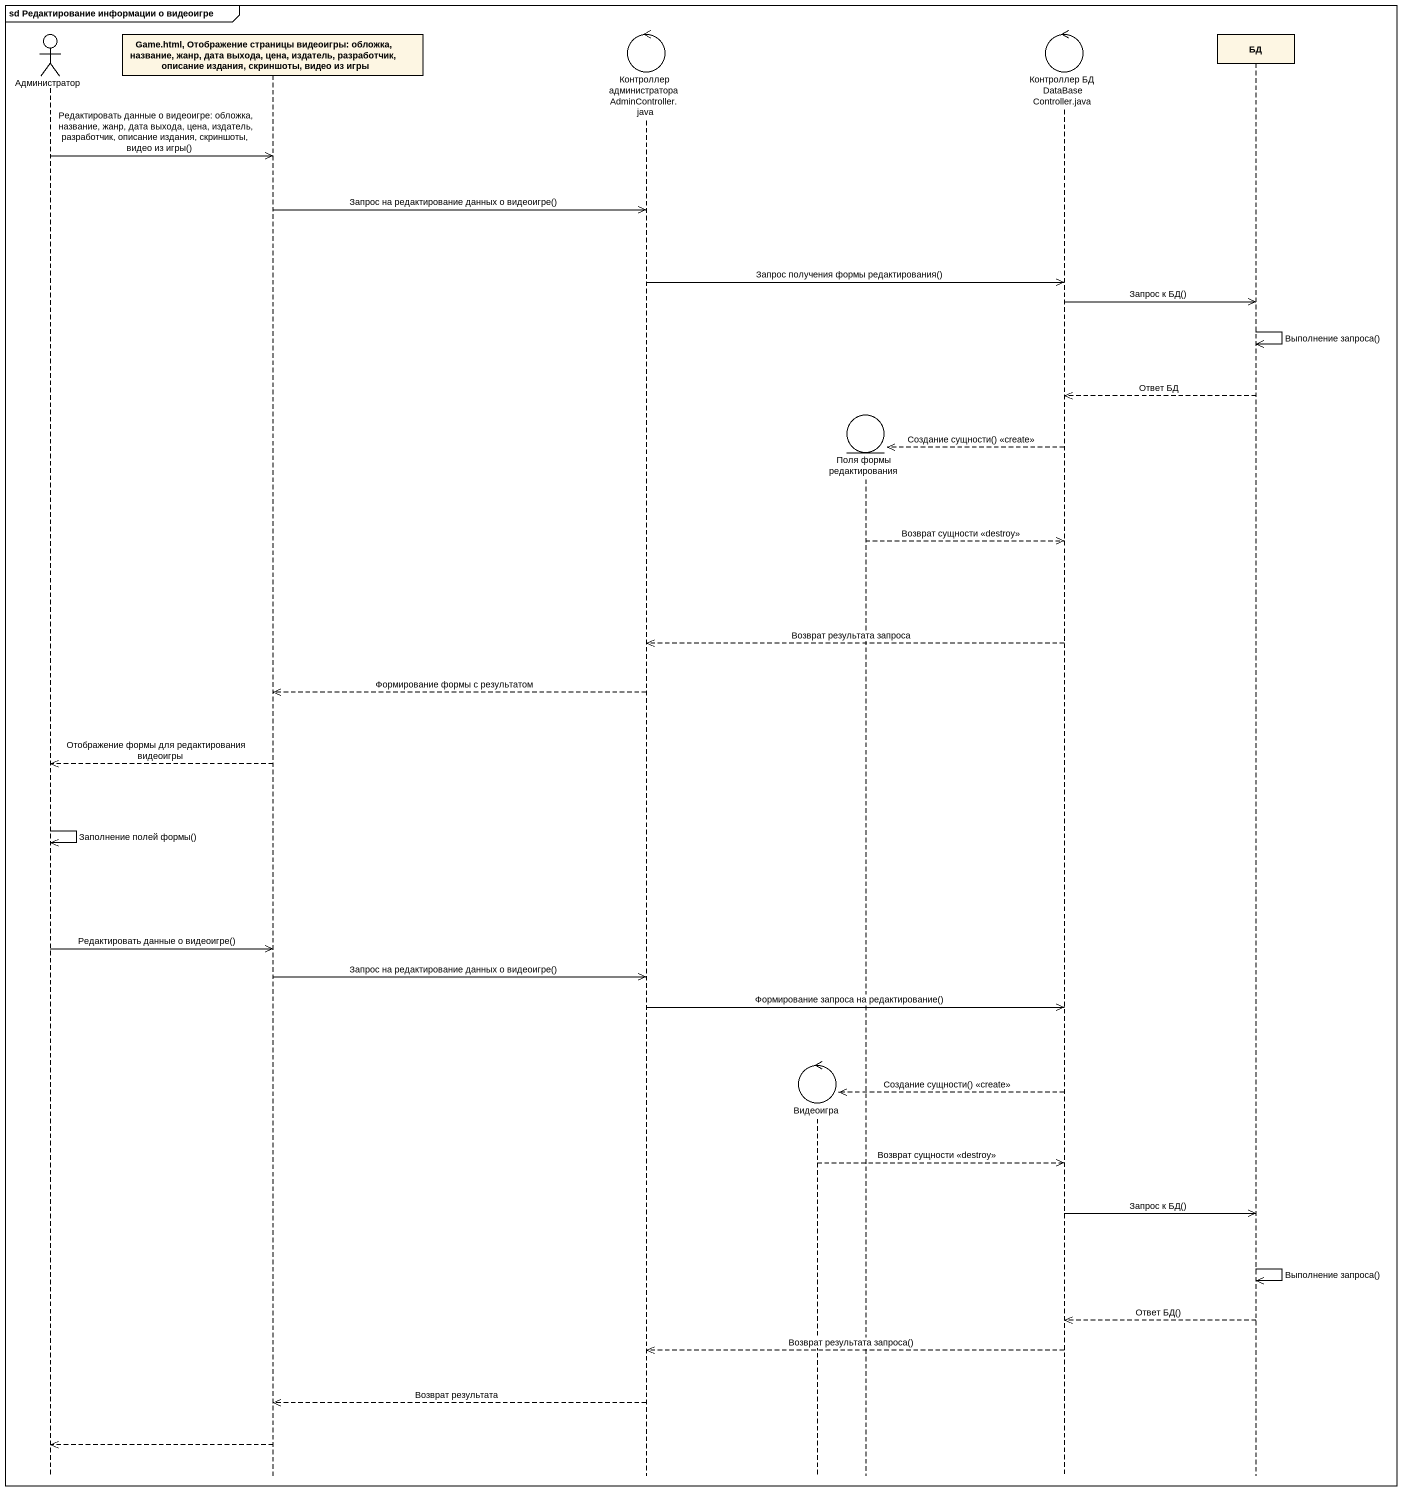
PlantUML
@startuml
mainframe sd Редактирование информации о видеоигре
hide footbox
actor Администратор
participant "Game.html, Отображение страницы видеоигры: обложка, название, жанр, дата выхода, цена, издатель, разработчик, описание издания, скриншоты, видео из игры" as Game_html_Отображение
control "Контроллер администратора AdminController.java" as Контроллер_администратора
control Видеоигра
entity "Поля формы редактирования" as Поля_формы_редактирования
control "Контроллер БД DataBaseController.java" as Контроллер_БД
participant БД

Администратор ->> Game_html_Отображение : Редактировать данные о видеоигре: обложка, название, жанр, дата выхода, цена, издатель, разработчик, описание издания, скриншоты, видео из игры()
Game_html_Отображение ->> Контроллер_администратора : Запрос на редактирование данных о видеоигре()
Контроллер_администратора ->> Контроллер_БД : Запрос получения формы редактирования()
Контроллер_БД ->> БД : Запрос к БД()
БД ->> БД : Выполнение запроса()
БД -->> Контроллер_БД : Ответ БД
Контроллер_БД -->> Поля_формы_редактирования ** : Создание сущности() <<create>>
Поля_формы_редактирования -->> Контроллер_БД : Возврат сущности <<destroy>>
Контроллер_БД -->> Контроллер_администратора : Возврат результата запроса
Контроллер_администратора -->> Game_html_Отображение : Формирование формы с результатом
Game_html_Отображение -->> Администратор : Отображение формы для редактирования видеоигры
Администратор ->> Администратор : Заполнение полей формы()
Администратор ->> Game_html_Отображение : Редактировать данные о видеоигре()
Game_html_Отображение ->> Контроллер_администратора : Запрос на редактирование данных о видеоигре()
Контроллер_администратора ->> Контроллер_БД : Формирование запроса на редактирование()
Контроллер_БД -->> Видеоигра ** : Создание сущности() <<create>>
Видеоигра -->> Контроллер_БД : Возврат сущности <<destroy>>
Контроллер_БД ->> БД : Запрос к БД()
БД ->> БД : Выполнение запроса()
БД -->> Контроллер_БД : Ответ БД()
Контроллер_БД -->> Контроллер_администратора : Возврат результата запроса()
Контроллер_администратора -->> Game_html_Отображение : Возврат результата
Game_html_Отображение -->> Администратор
@enduml
